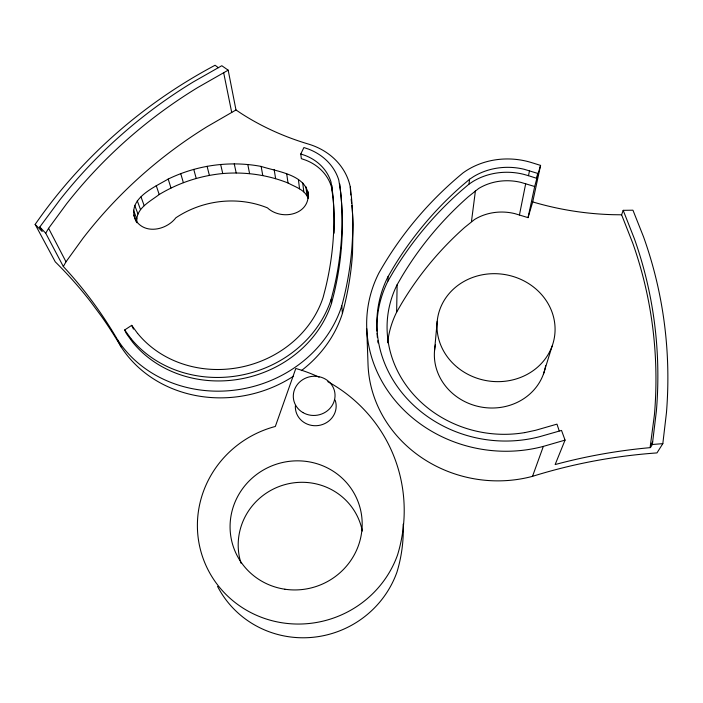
<?xml version="1.0" encoding="UTF-8"?>
<svg xmlns="http://www.w3.org/2000/svg" width="703" height="703" viewBox="0 0 703 703"><rect width="100%" height="100%" fill="white"/><g stroke="black" fill="none" stroke-linecap="round" stroke-linejoin="round"><path stroke-width="1.05" d="M396.633 312.176L397.125 284.741L402.037 276.253A429.463 378.75 31.3 0 1 468.224 196.822L478.681 188.483A51.609 45.493 7 0 1 520.853 182.376L534.693 186.515L528.041 217.64L514.842 213.633A49.263 43.841 7.5 0 0 474.551 219.485L464.56 227.517A407.766 362.238 32.2 0 0 401.316 304.004L396.633 312.176A108.517 99.492 10.5 0 0 387.608 342.783M434.577 350.27L437.204 321.289M366.755 328.696L368.064 365.305A126.347 116.118 10.8 0 0 532.523 476.335A764.302 639.677 66.7 0 1 656.971 452.908L662.824 443.646L666.453 412.714A495.536 452.802 -21.1 0 0 643.535 236.841L632.946 210.197L623.183 210.338L621.61 214.802L632.762 243.176A482.135 440.895 -21.1 0 1 654.449 414.577L650.082 447.653A779.223 650.758 66.6 0 0 555.142 464.56L565.054 440.113L561.53 430.429L540.097 436.554A125.055 113.614 9.7 0 1 408.548 400.235A125.055 113.614 9.7 0 1 388.021 276.639M469.569 179.265L461.783 185.9A444.454 391.545 31.2 0 0 393.32 267.597L388.047 276.648L388.038 280.963L393.276 271.964A440.948 388.9 31.3 0 1 461.256 190.733L468.989 184.133L469.569 179.265L473.62 176.576A61.969 54.544 6.9 0 1 524.13 169.265L538.155 173.544L534.693 186.515M650.442 447.618L652.34 444.498L656.365 411.246A485.527 443.514 -21 0 0 634.422 238.862L623.183 210.338M471.458 221.559L475.448 190.636M519.447 214.951L525.686 183.738M537.101 178.448L528.498 175.688L529.491 170.776M536.626 178.219L537.672 173.316M528.041 217.64L532.707 201.937L540.581 165.398L532.338 162.841A71.943 63.332 6.9 0 0 463.084 172.859A455.975 401.729 31.3 0 0 378.926 272.949A135.363 122.999 9.7 0 0 400.833 406.932A135.363 122.999 9.7 0 0 543.34 446.396L565.054 440.113M136.971 222.746C134.941 208.756 150.082 201.55 159.203 194.511C178.474 182.859 200.337 175.688 222.754 173.544C244.872 171.69 267.368 174.766 288.01 182.982C295.234 187.007 305.146 189.696 308.125 198.387M307.87 191.304C311.737 214.336 282.14 221.463 267.474 207.877A91.056 81.785 -13.5 0 0 175.829 217.816C166.435 230.197 144.449 234.881 135.424 219.749C126.637 198.835 154.106 187.411 168.193 179.063C196.831 165.161 229.837 160.521 261.156 166.418C277.632 171.831 307.782 174.599 308.555 197.227M137.621 333.433L131.707 325.348L124.677 329.971L126.47 333.705L132.542 342.071A112.726 101.074 -13.6 0 0 242.333 378.636A112.726 101.074 -13.6 0 0 331.535 303.257L331.157 299.32L333.6 289.829A369.11 313.898 -24.3 0 0 340.797 192.982L338.776 180.038A56.099 49.263 -7.9 0 0 308.74 149.185L303.898 147.533L300.779 153.966L301.341 158.658L305.84 160.205A47.716 41.96 -7.9 0 1 331.377 186.559L333.108 198.202A358.328 305.155 -24.3 0 1 334.092 233.22M331.535 303.257L333.96 293.819A366.641 312.29 -24.4 0 0 341.104 197.481L339.804 184.054M538.155 173.544L540.581 165.398M543.445 374.084L552.119 346.087M532.523 476.335L543.34 446.396M293.564 376.149A121.698 109.413 -13.7 0 1 121.101 346.895L117.471 339.637A624.097 503.427 -46.6 0 0 63.323 266.499L66.003 261.806L82.963 238.308A495.343 472.223 19.6 0 1 207.192 126.619L235.988 109.976L241.481 113.64A245.848 198.975 -1.8 0 0 308.397 144.062A66.047 58.085 -7.9 0 1 350.279 186.998L350.7 194.942M63.323 266.499L45.73 233.211L48.586 228.317L66.592 203.808A524.992 497.662 17.9 0 1 197.833 87.48L228.176 70.168L235.988 109.976M650.776 444.973L652.683 441.836M218.29 67.681L215.092 65.256A543.024 515.466 18.5 0 0 35.15 224.415L42.215 231.533L39.799 226.999L59.808 199.951A534.711 507.012 18 0 1 193.378 81.891L221.797 65.722L228.176 70.168M468.989 184.133L473.022 181.453A61.53 54.236 7 0 1 523.173 174.195L528.498 175.688M524.825 432.617L535.721 430.254L556.969 424.137L559.236 430.913M652.34 444.498L662.824 443.646M621.61 214.802L613.271 214.696A254.679 206.62 6.9 0 1 533.401 202.121L532.707 201.937M300.779 153.966L305.313 155.521A48.024 42.171 -7.9 0 1 331.008 182.007L332.756 193.703A360.744 306.728 -24.3 0 1 325.471 288.344L323.134 297.325A105.186 94.184 -13.5 0 1 239.925 367.361A105.186 94.184 -13.5 0 1 137.647 333.415M39.799 226.999L45.73 233.211M124.677 329.971L130.793 338.38M35.15 224.415L55.265 261.841A614.211 497.083 -46.8 0 1 90.634 301.728L101.364 316.209A614.211 497.083 -46.8 0 1 121.101 346.895M48.586 228.317L66.003 261.806M131.707 325.348L133.447 329.109M133.746 215.136L136.294 221.814M133.5 210.206L136.777 218.853M134.704 205.311L137.955 214.002M137.27 200.777L140.486 209.512M141.013 196.902L144.177 205.68M156.242 185.618L159.203 194.511M168.193 179.063L170.996 188.026M180.733 173.615L183.369 182.639M193.747 169.344L196.216 178.404M207.086 166.268L209.38 175.363M220.637 164.423L222.754 173.544M234.248 163.834L236.199 172.964M223.668 72.734L231.718 112.445M247.799 164.502L249.583 173.623M261.156 166.418L262.764 175.53M274.17 169.572L275.62 178.659M286.727 173.94L288.01 182.982M298.432 179.845L299.566 188.835M302.712 182.842L303.793 191.805M305.928 186.752L306.974 195.68M350.279 186.998A377.335 321.473 -24.4 0 1 341.799 305.814L342.405 313.494A121.698 109.413 -13.7 0 1 301.376 370.63M331.834 185.311L332.194 189.845M341.799 305.814A123.333 110.599 -13.6 0 1 238.282 389.647A123.333 110.599 -13.6 0 1 117.471 339.637M351.149 199.081A372.335 318.195 -24.6 0 1 351.623 203.281M351.843 205.399A372.335 318.195 -24.6 0 1 353.073 224.573L352.502 253.871A372.335 318.195 -24.6 0 1 342.405 313.494M331.157 299.32A113.491 101.619 -13.5 0 1 241.322 375.138A113.491 101.619 -13.5 0 1 130.811 338.371M545.651 365.657A56.099 51.495 10.2 0 1 480.544 406.932A56.099 51.495 10.2 0 1 435.473 344.593M217.543 586.372A97.989 95.494 -22 0 0 310.99 637.472A97.989 95.494 -22 0 0 396.949 572.128A150.776 145.046 -29.3 0 0 403.179 524.192M327.783 381.624A158.966 152.138 -27.2 0 1 397.538 554.983A103.35 100.186 -19.8 0 1 224.266 592.691A103.35 100.186 -19.8 0 1 275.33 426.466L295.814 368.486A158.966 152.138 -27.2 0 1 319.118 377.203M241.015 563.2A62.883 61.266 -23.5 0 1 285.585 484.437A62.883 61.266 -23.5 0 1 362.326 531.055M335.138 400.104A20.449 19.218 -8.8 0 1 318.406 425.517A20.449 19.218 -8.8 0 1 295.374 405.719M524.816 432.591A113.851 103.552 9.8 0 1 412.38 393.223A113.851 103.552 9.8 0 1 397.125 284.741M378.056 342.897A124.141 112.928 9.8 0 1 377.766 340.762M377.397 337.545A124.141 112.928 9.8 0 1 377.072 333.266M376.975 331.122A124.141 112.928 9.8 0 1 388.012 280.954M457.556 367.528A59.184 53.841 9.4 0 0 554.061 339.259A59.184 53.841 9.4 0 0 476.467 276.2A59.184 53.841 9.4 0 0 457.556 367.528M284.891 589.219A66.319 64.289 -21.1 0 0 358.117 501.828A66.319 64.289 -21.1 0 0 245.373 485.114A66.319 64.289 -21.1 0 0 284.891 589.219M302.888 412.556A20.905 19.579 -8.7 0 0 335.023 396.395A20.905 19.579 -8.7 0 0 304.601 378.601A20.905 19.579 -8.7 0 0 302.888 412.556"/></g></svg>
